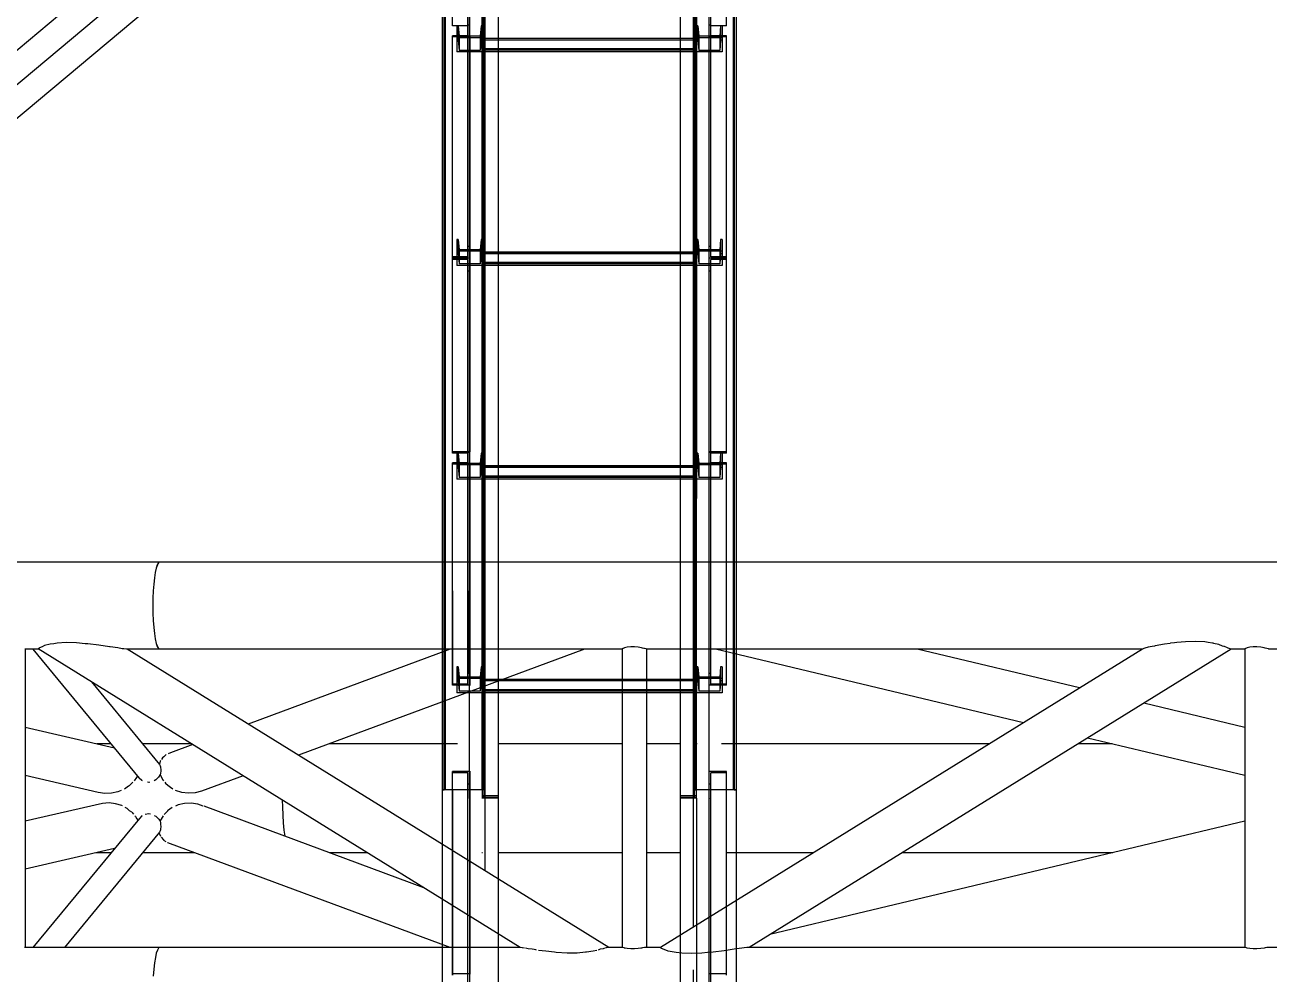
# Model space of a CAD drawing. Header units: millimetres. Extents: x 150209.93 to 150215.05, y 136675.65 to 136679.93.
# Drawn here: x 150211.0065 to 150211.1228, y 136678.1064 to 136678.1951 of the extents above; entities that cross this region are included whole.
import ezdxf

# ---------------------------------------------------------------- set-up
doc = ezdxf.new("R2010")
doc.units = ezdxf.units.MM
doc.header["$LTSCALE"] = 0.25
for name, pattern in [('CENTER', [50.8, 31.75, -6.35, 6.35, -6.35]), ('XKITLINE00', [0]), ('XKITLINE02', [4, 2, -2]), ('XKITLINE03', [6, 3, -1, 1, -1])]:
    doc.linetypes.add(name, pattern=pattern)

# ---------------------------------------------------------------- blocks, each defined once
blk = doc.blocks.new('çatıı')
at = {"color": 1, "linetype": 'XKITLINE03'}
for p, q in [((10599, 12460.22), (10599, 14136.58)), ((10711, 12460.22), (10710.99, 14136.58)), ((10605, 12460.27), (10605, 14100.27)), ((10705, 14100.27), (10705, 12460.27)), ((10599.01, 12816.07), (10599.01, 12712.73)), ((10605.02, 12815.71), (10605.02, 12809.1)), ((10705, 12809.1), (10705, 12815.71)), ((10710.99, 12712.73), (10710.99, 12816.07)), ((10705, 12809.81), (10605.02, 12809.81)), ((10605.02, 12715.89), (10605.02, 12709.28)), ((10705, 12709.28), (10705, 12715.89)), ((10599.01, 12712.73), (10599.01, 12622.23)), ((10705, 12709.98), (10605.02, 12709.98)), ((10710.99, 12622.23), (10710.99, 12712.73)), ((10599.01, 12616.42), (10599.01, 12513.08)), ((10605.02, 12616.06), (10605.02, 12609.45)), ((10705, 12609.45), (10705, 12616.06)), ((10710.99, 12513.08), (10710.99, 12616.42)), ((10705, 12610.16), (10605.02, 12610.16)), ((10605.02, 12516.23), (10605.02, 12509.62)), ((10705, 12509.62), (10705, 12516.23)), ((10705, 12510.33), (10605.02, 12510.33)), ((10599.01, 12472.83), (10599.01, 12378.2)), ((10710.99, 12378.2), (10710.99, 12472.83)), ((10599, 10814.34), (10599, 12467.81)), ((10711, 10814.34), (10710.99, 12467.81)), ((10605, 10820.27), (10605, 12460.27)), ((10705, 12460.27), (10705, 10820.27))]:
    blk.add_line(p, q, dxfattribs=at)
at = {"color": 116, "linetype": 'XKITLINE02', "true_color": 0x136734}
for p, q in [((10587.15, 12464.01), (10587.15, 14108.01)), ((10587.68, 12464.27), (10587.68, 14108.55)), ((10604.92, 12464.27), (10604.92, 14108.55)), ((10605.45, 12464.01), (10605.45, 14108.01)), ((10704.55, 12464.01), (10704.54, 14108.01)), ((10705.08, 12464.27), (10705.07, 14108.55)), ((10722.31, 12464.27), (10722.31, 14108.55)), ((10722.85, 12464.01), (10722.84, 14108.01)), ((10605, 12460.27), (10605, 14101.46)), ((10605.85, 12460.36), (10605.85, 14101.37)), ((10612.5, 12461.41), (10612.5, 14101.41)), ((10704.15, 12460.36), (10704.15, 14101.37)), ((10705, 12460.27), (10705, 14101.46)), ((10606.3, 12512.75), (10606.3, 14066.32)), ((10723.69, 12527.64), (10723.69, 14052.58)), ((10697.5, 12461.41), (10697.5, 14036.38)), ((10591.01, 12821.26), (10591.01, 12912.38)), ((10598.21, 12815.74), (10598.21, 12911.77)), ((10599.01, 12815.74), (10599.01, 12912.38)), ((10710.99, 12815.74), (10710.99, 12912.38)), ((10711.79, 12815.74), (10711.79, 12911.77)), ((10718.99, 12821.26), (10718.99, 12912.38)), ((10598.21, 12821.26), (10591.01, 12821.26)), ((10593.7, 12821.2), (10593.02, 12821.2)), ((10593.02, 12821.2), (10593.02, 12815.71)), ((10593.02, 12821.2), (10593.02, 12814.59)), ((10593.7, 12821.2), (10594.08, 12816.41)), ((10593.7, 12821.2), (10593.7, 12814.59)), ((10599.01, 12821.54), (10598.21, 12821.54)), ((10598.21, 12713.28), (10598.21, 12821.54)), ((10599.01, 12712.73), (10599.01, 12821.54)), ((10604.34, 12821.2), (10603.95, 12816.41)), ((10605.02, 12821.2), (10604.34, 12821.2)), ((10604.34, 12821.2), (10604.34, 12814.59)), ((10605.02, 12821.2), (10605.02, 12815.71)), ((10605.02, 12821.2), (10605.02, 12814.59)), ((10705, 12821.2), (10705, 12814.59)), ((10705, 12821.2), (10705, 12815.71)), ((10705.68, 12821.2), (10705, 12821.2)), ((10705.68, 12821.2), (10705.68, 12814.59)), ((10705.68, 12821.2), (10706.06, 12816.41)), ((10710.99, 12712.73), (10710.99, 12821.54)), ((10711.79, 12821.54), (10710.99, 12821.54)), ((10711.79, 12713.28), (10711.79, 12821.54)), ((10718.99, 12821.26), (10711.79, 12821.26)), ((10716.32, 12821.2), (10715.93, 12816.41)), ((10716.32, 12821.2), (10716.32, 12814.59)), ((10717, 12821.2), (10716.32, 12821.2)), ((10717, 12821.2), (10717, 12814.59)), ((10717, 12821.2), (10717, 12815.71)), ((10598.21, 12816.62), (10591.01, 12816.62)), ((10591.01, 12712.73), (10591.01, 12816.62)), ((10599.01, 12816.07), (10591.01, 12816.07)), ((10605.02, 12815.71), (10593.02, 12815.71)), ((10593.02, 12815.71), (10593.02, 12809.1)), ((10593.7, 12814.59), (10593.02, 12814.59)), ((10593.02, 12814.59), (10593.02, 12809.1)), ((10593.7, 12814.59), (10594.08, 12809.8)), ((10603.95, 12816.41), (10594.08, 12816.41)), ((10594.08, 12816.41), (10594.08, 12809.8)), ((10599.01, 12815.74), (10598.21, 12815.74)), ((10603.95, 12816.41), (10603.95, 12809.8)), ((10604.34, 12814.59), (10603.95, 12809.8)), ((10605.02, 12814.59), (10604.34, 12814.59)), ((10605.02, 12815.71), (10605.02, 12809.1)), ((10605.02, 12809.1), (10605.02, 12815.3)), ((10612.5, 12815.3), (10605.02, 12815.3)), ((10705, 12815.26), (10605.02, 12815.26)), ((10705, 12814.63), (10605.02, 12814.63)), ((10705, 12814.59), (10605.02, 12814.59)), ((10605.02, 12814.59), (10605.02, 12809.1)), ((10705, 12815.3), (10697.5, 12815.3)), ((10705, 12815.71), (10705, 12809.1)), ((10717, 12815.71), (10705, 12815.71)), ((10705, 12809.1), (10705, 12815.3)), ((10705, 12814.59), (10705, 12809.1)), ((10705.68, 12814.59), (10705, 12814.59)), ((10705.68, 12814.59), (10706.06, 12809.8)), ((10706.06, 12816.41), (10706.06, 12809.8)), ((10715.93, 12816.41), (10706.06, 12816.41)), ((10718.99, 12816.07), (10710.99, 12816.07)), ((10711.79, 12815.74), (10710.99, 12815.74)), ((10718.99, 12816.62), (10711.79, 12816.62)), ((10715.93, 12816.41), (10715.93, 12809.8)), ((10716.32, 12814.59), (10715.93, 12809.8)), ((10717, 12814.59), (10716.32, 12814.59)), ((10717, 12815.71), (10717, 12809.1)), ((10717, 12814.59), (10717, 12809.1)), ((10718.99, 12712.73), (10718.99, 12816.62)), ((10605.02, 12809.1), (10593.02, 12809.1)), ((10603.95, 12809.8), (10594.08, 12809.8)), ((10705, 12810.45), (10605.02, 12810.45)), ((10705, 12809.86), (10605.02, 12809.86)), ((10612.5, 12809.81), (10605.02, 12809.81)), ((10612.5, 12809.1), (10605.02, 12809.1)), ((10705, 12809.81), (10697.5, 12809.81)), ((10705, 12809.1), (10697.5, 12809.1)), ((10717, 12809.1), (10705, 12809.1)), ((10715.93, 12809.8), (10706.06, 12809.8)), ((10593.7, 12721.38), (10593.02, 12721.38)), ((10593.02, 12721.38), (10593.02, 12715.89)), ((10593.02, 12721.38), (10593.02, 12714.77)), ((10593.7, 12721.38), (10594.08, 12716.58)), ((10593.7, 12721.38), (10593.7, 12714.77)), ((10604.34, 12721.38), (10603.95, 12716.58)), ((10605.02, 12721.38), (10604.34, 12721.38)), ((10604.34, 12721.38), (10604.34, 12714.77)), ((10605.02, 12721.38), (10605.02, 12715.89)), ((10605.02, 12721.38), (10605.02, 12714.77)), ((10705, 12721.38), (10705, 12714.77)), ((10705, 12721.38), (10705, 12715.89)), ((10705.68, 12721.38), (10705, 12721.38)), ((10705.68, 12721.38), (10705.68, 12714.77)), ((10705.68, 12721.38), (10706.06, 12716.58)), ((10716.32, 12721.38), (10715.93, 12716.58)), ((10716.32, 12721.38), (10716.32, 12714.77)), ((10717, 12721.38), (10716.32, 12721.38)), ((10717, 12721.38), (10717, 12714.77)), ((10717, 12721.38), (10717, 12715.89)), ((10605.02, 12715.89), (10593.02, 12715.89)), ((10593.02, 12715.89), (10593.02, 12709.28)), ((10593.7, 12714.77), (10593.02, 12714.77)), ((10593.02, 12714.77), (10593.02, 12709.28)), ((10593.7, 12714.77), (10594.08, 12709.97)), ((10603.95, 12716.58), (10594.08, 12716.58)), ((10594.08, 12716.58), (10594.08, 12709.97)), ((10599.01, 12718.2), (10598.21, 12718.2)), ((10603.95, 12716.58), (10603.95, 12709.97)), ((10604.34, 12714.77), (10603.95, 12709.97)), ((10605.02, 12714.77), (10604.34, 12714.77)), ((10605.02, 12715.89), (10605.02, 12709.28)), ((10605.02, 12709.28), (10605.02, 12715.47)), ((10612.5, 12715.47), (10605.02, 12715.47)), ((10705, 12715.43), (10605.02, 12715.43)), ((10705, 12714.81), (10605.02, 12714.81)), ((10705, 12714.77), (10605.02, 12714.77)), ((10605.02, 12714.77), (10605.02, 12709.28)), ((10705, 12715.47), (10697.5, 12715.47)), ((10705, 12715.89), (10705, 12709.28)), ((10717, 12715.89), (10705, 12715.89)), ((10705, 12709.28), (10705, 12715.47)), ((10705, 12714.77), (10705, 12709.28)), ((10705.68, 12714.77), (10705, 12714.77)), ((10705.68, 12714.77), (10706.06, 12709.97)), ((10706.06, 12716.58), (10706.06, 12709.97)), ((10715.93, 12716.58), (10706.06, 12716.58)), ((10711.79, 12718.2), (10710.99, 12718.2)), ((10715.93, 12716.58), (10715.93, 12709.97)), ((10716.32, 12714.77), (10715.93, 12709.97)), ((10717, 12714.77), (10716.32, 12714.77)), ((10717, 12715.89), (10717, 12709.28)), ((10717, 12714.77), (10717, 12709.28)), ((10598.21, 12713.28), (10591.01, 12713.28)), ((10591.01, 12621.61), (10591.01, 12712.73)), ((10599.01, 12712.73), (10591.01, 12712.73)), ((10599.01, 12712.73), (10591.01, 12712.73)), ((10598.21, 12712.11), (10591.01, 12712.11)), ((10605.02, 12709.28), (10593.02, 12709.28)), ((10603.95, 12709.97), (10594.08, 12709.97)), ((10598.21, 12616.09), (10598.21, 12712.11)), ((10599.01, 12616.09), (10599.01, 12712.73)), ((10705, 12710.62), (10605.02, 12710.62)), ((10705, 12710.04), (10605.02, 12710.04)), ((10612.5, 12709.98), (10605.02, 12709.98)), ((10612.5, 12709.28), (10605.02, 12709.28)), ((10705, 12709.98), (10697.5, 12709.98)), ((10705, 12709.28), (10697.5, 12709.28)), ((10717, 12709.28), (10705, 12709.28)), ((10715.93, 12709.97), (10706.06, 12709.97)), ((10718.99, 12712.73), (10710.99, 12712.73)), ((10710.99, 12616.09), (10710.99, 12712.73)), ((10718.99, 12712.73), (10710.99, 12712.73)), ((10718.99, 12713.28), (10711.79, 12713.28)), ((10711.79, 12616.09), (10711.79, 12712.11)), ((10718.99, 12712.11), (10711.79, 12712.11)), ((10718.99, 12621.61), (10718.99, 12712.73)), ((10599.01, 12706.59), (10598.21, 12706.59)), ((10711.79, 12706.59), (10710.99, 12706.59)), ((10599.01, 12622.23), (10591.01, 12622.23)), ((10598.21, 12621.61), (10591.01, 12621.61)), ((10593.7, 12621.55), (10593.02, 12621.55)), ((10593.02, 12621.55), (10593.02, 12616.06)), ((10593.02, 12621.55), (10593.02, 12614.94)), ((10593.7, 12621.55), (10594.08, 12616.76)), ((10593.7, 12621.55), (10593.7, 12614.94)), ((10599.01, 12621.89), (10598.21, 12621.89)), ((10598.21, 12513.62), (10598.21, 12621.89)), ((10599.01, 12557.22), (10599.01, 12621.89)), ((10604.34, 12621.55), (10603.95, 12616.76)), ((10605.02, 12621.55), (10604.34, 12621.55)), ((10604.34, 12621.55), (10604.34, 12614.94)), ((10605.02, 12621.55), (10605.02, 12616.06)), ((10605.02, 12621.55), (10605.02, 12614.94)), ((10705, 12621.55), (10705, 12614.94)), ((10705, 12621.55), (10705, 12616.06)), ((10705.68, 12621.55), (10705, 12621.55)), ((10705.68, 12621.55), (10705.68, 12614.94)), ((10705.68, 12621.55), (10706.06, 12616.76)), ((10718.99, 12622.23), (10710.99, 12622.23)), ((10710.99, 12513.08), (10710.99, 12621.89)), ((10711.79, 12621.89), (10710.99, 12621.89)), ((10711.79, 12513.62), (10711.79, 12621.89)), ((10718.99, 12621.61), (10711.79, 12621.61)), ((10716.32, 12621.55), (10715.93, 12616.76)), ((10716.32, 12621.55), (10716.32, 12614.94)), ((10717, 12621.55), (10716.32, 12621.55)), ((10717, 12621.55), (10717, 12614.94)), ((10717, 12621.55), (10717, 12616.06)), ((10598.21, 12616.97), (10591.01, 12616.97)), ((10591.01, 12513.08), (10591.01, 12616.97)), ((10599.01, 12616.42), (10591.01, 12616.42)), ((10605.02, 12616.06), (10593.02, 12616.06)), ((10593.02, 12616.06), (10593.02, 12609.45)), ((10593.7, 12614.94), (10593.02, 12614.94)), ((10593.02, 12614.94), (10593.02, 12609.45)), ((10593.7, 12614.94), (10594.08, 12610.15)), ((10603.95, 12616.76), (10594.08, 12616.76)), ((10594.08, 12616.76), (10594.08, 12610.15)), ((10599.01, 12616.09), (10598.21, 12616.09)), ((10603.95, 12616.76), (10603.95, 12610.15)), ((10604.34, 12614.94), (10603.95, 12610.15)), ((10605.02, 12614.94), (10604.34, 12614.94)), ((10605.02, 12616.06), (10605.02, 12609.45)), ((10605.02, 12609.45), (10605.02, 12615.65)), ((10612.5, 12615.65), (10605.02, 12615.65)), ((10705, 12615.61), (10605.02, 12615.61)), ((10705, 12614.98), (10605.02, 12614.98)), ((10705, 12614.94), (10605.02, 12614.94)), ((10605.02, 12614.94), (10605.02, 12609.45)), ((10705, 12615.65), (10697.5, 12615.65)), ((10705, 12616.06), (10705, 12609.45)), ((10717, 12616.06), (10705, 12616.06)), ((10705, 12609.45), (10705, 12615.65)), ((10705, 12614.94), (10705, 12609.45)), ((10705.68, 12614.94), (10705, 12614.94)), ((10705.68, 12614.94), (10706.06, 12610.15)), ((10706.06, 12616.76), (10706.06, 12610.15)), ((10715.93, 12616.76), (10706.06, 12616.76)), ((10718.99, 12616.42), (10710.99, 12616.42)), ((10711.79, 12616.09), (10710.99, 12616.09)), ((10718.99, 12616.97), (10711.79, 12616.97)), ((10715.93, 12616.76), (10715.93, 12610.15)), ((10716.32, 12614.94), (10715.93, 12610.15)), ((10717, 12614.94), (10716.32, 12614.94)), ((10717, 12616.06), (10717, 12609.45)), ((10717, 12614.94), (10717, 12609.45)), ((10718.99, 12513.08), (10718.99, 12616.97)), ((10605.02, 12609.45), (10593.02, 12609.45)), ((10603.95, 12610.15), (10594.08, 12610.15)), ((10705, 12610.79), (10605.02, 12610.79)), ((10705, 12610.21), (10605.02, 12610.21)), ((10612.5, 12610.16), (10605.02, 12610.16)), ((10612.5, 12609.45), (10605.02, 12609.45)), ((10705, 12610.16), (10697.5, 12610.16)), ((10705, 12609.45), (10697.5, 12609.45)), ((10717, 12609.45), (10705, 12609.45)), ((10715.93, 12610.15), (10706.06, 12610.15)), ((10586.3, 12529.97), (10586.3, 12570.57)), ((10606.3, 12512.75), (10606.3, 12570.57)), ((10612.5, 12515.05), (10612.5, 12570.57)), ((10697.5, 12529.97), (10697.5, 12570.57)), ((10703.69, 12529.97), (10703.69, 12570.57)), ((10723.69, 12527.64), (10723.69, 12570.57)), ((10591.01, 12557.22), (10591.01, 12513.62)), ((10598.21, 12557.22), (10598.21, 12518.55)), ((10599.01, 12513.08), (10599.01, 12557.22)), ((10586.3, 12505.34), (10586.3, 12528.66)), ((10593.7, 12521.73), (10593.02, 12521.73)), ((10593.02, 12521.73), (10593.02, 12516.23)), ((10593.02, 12521.73), (10593.02, 12515.11)), ((10605.02, 12516.23), (10593.02, 12516.23)), ((10593.02, 12516.23), (10593.02, 12509.62)), ((10593.7, 12521.73), (10594.08, 12516.93)), ((10593.7, 12521.73), (10593.7, 12515.11)), ((10603.95, 12516.93), (10594.08, 12516.93)), ((10594.08, 12516.93), (10594.08, 12510.32)), ((10599.01, 12518.55), (10598.21, 12518.55)), ((10604.34, 12521.73), (10603.95, 12516.93)), ((10603.95, 12516.93), (10603.95, 12510.32)), ((10605.02, 12521.73), (10604.34, 12521.73)), ((10604.34, 12521.73), (10604.34, 12515.11)), ((10605.02, 12521.73), (10605.02, 12516.23)), ((10605.02, 12521.73), (10605.02, 12515.11)), ((10605.02, 12509.62), (10605.02, 12516.23)), ((10705, 12521.73), (10705, 12515.11)), ((10705, 12521.73), (10705, 12516.23)), ((10705.68, 12521.73), (10705, 12521.73)), ((10705, 12516.23), (10705, 12509.62)), ((10717, 12516.23), (10705, 12516.23)), ((10705.68, 12521.73), (10705.68, 12515.11)), ((10705.68, 12521.73), (10706.06, 12516.93)), ((10706.06, 12516.93), (10706.06, 12510.32)), ((10715.93, 12516.93), (10706.06, 12516.93)), ((10711.79, 12518.55), (10710.99, 12518.55)), ((10716.32, 12521.73), (10715.93, 12516.93)), ((10715.93, 12516.93), (10715.93, 12510.32)), ((10716.32, 12521.73), (10716.32, 12515.11)), ((10717, 12521.73), (10716.32, 12521.73)), ((10717, 12521.73), (10717, 12515.11)), ((10717, 12521.73), (10717, 12516.23)), ((10717, 12516.23), (10717, 12509.62)), ((10598.21, 12513.62), (10591.01, 12513.62)), ((10599.01, 12513.08), (10591.01, 12513.08)), ((10593.7, 12515.11), (10593.02, 12515.11)), ((10593.02, 12515.11), (10593.02, 12509.62)), ((10593.7, 12515.11), (10594.08, 12510.32)), ((10603.95, 12510.32), (10594.08, 12510.32)), ((10604.34, 12515.11), (10603.95, 12510.32)), ((10605.02, 12515.11), (10604.34, 12515.11)), ((10605.02, 12509.62), (10605.02, 12515.82)), ((10614.58, 12515.82), (10605.02, 12515.82)), ((10705, 12515.78), (10605.02, 12515.78)), ((10705, 12515.15), (10605.02, 12515.15)), ((10605.02, 12515.11), (10605.02, 12509.62)), ((10705, 12515.11), (10605.02, 12515.11)), ((10705, 12510.97), (10605.02, 12510.97)), ((10705, 12510.39), (10605.02, 12510.39)), ((10612.5, 12510.33), (10605.02, 12510.33)), ((10681.74, 12515.82), (10670.34, 12515.82)), ((10681.74, 12510.33), (10670.34, 12510.33)), ((10705, 12515.82), (10697.5, 12515.82)), ((10705, 12510.33), (10697.5, 12510.33)), ((10705, 12509.62), (10705, 12515.82)), ((10705, 12515.11), (10705, 12509.62)), ((10705.68, 12515.11), (10705, 12515.11)), ((10705.68, 12515.11), (10706.06, 12510.32)), ((10715.93, 12510.32), (10706.06, 12510.32)), ((10718.99, 12513.08), (10710.99, 12513.08)), ((10718.99, 12513.62), (10711.79, 12513.62)), ((10716.32, 12515.11), (10715.93, 12510.32)), ((10717, 12515.11), (10716.32, 12515.11)), ((10717, 12515.11), (10717, 12509.62)), ((10605.02, 12509.62), (10593.02, 12509.62)), ((10612.5, 12509.62), (10605.02, 12509.62)), ((10681.74, 12509.62), (10670.34, 12509.62)), ((10705, 12509.62), (10697.5, 12509.62)), ((10717, 12509.62), (10705, 12509.62)), ((10591.01, 12377.6), (10591.01, 12472.83)), ((10599.01, 12472.83), (10591.01, 12472.83)), ((10598.21, 12472.24), (10591.01, 12472.24)), ((10598.21, 12377.22), (10598.21, 12472.24)), ((10599.01, 12464.3), (10599.01, 12472.83)), ((10710.99, 12372.26), (10710.99, 12472.83)), ((10718.99, 12472.83), (10710.99, 12472.83)), ((10711.79, 12372.26), (10711.79, 12472.24)), ((10718.99, 12472.24), (10711.79, 12472.24)), ((10718.99, 12377.6), (10718.99, 12472.83)), ((10586.3, 12464.01), (10586.3, 12464.3)), ((10587.15, 12464.01), (10586.3, 12464.01)), ((10587.15, 12464.01), (10586.3, 12464.01)), ((10587.68, 12464.27), (10587.15, 12464.01)), ((10587.68, 12464.27), (10587.15, 12464.01)), ((10587.15, 10820.27), (10587.15, 12464.01)), ((10587.68, 10820.27), (10587.68, 12464.27)), ((10604.92, 12464.27), (10587.68, 12464.27)), ((10604.92, 12464.27), (10587.68, 12464.27)), ((10591.01, 12464.3), (10591.01, 12377.6)), ((10599.01, 12466.9), (10598.21, 12466.9)), ((10598.21, 12372.26), (10598.21, 12464.3)), ((10599.01, 12372.26), (10599.01, 12464.3)), ((10604.92, 10820.27), (10604.92, 12464.27)), ((10605.45, 12464.01), (10604.92, 12464.27)), ((10605.45, 12464.01), (10604.92, 12464.27)), ((10605.45, 10820.27), (10605.45, 12464.01)), ((10606.3, 12464.01), (10605.45, 12464.01)), ((10606.3, 12464.01), (10605.45, 12464.01)), ((10606.3, 12464.01), (10606.3, 12464.3)), ((10704.54, 12464.01), (10703.69, 12464.01)), ((10703.7, 12464.01), (10703.7, 12464.3)), ((10704.55, 12464.01), (10703.7, 12464.01)), ((10705.07, 12464.27), (10704.54, 12464.01)), ((10704.55, 10820.27), (10704.54, 12464.01)), ((10705.08, 12464.27), (10704.55, 12464.01)), ((10705.08, 10820.27), (10705.07, 12464.27)), ((10722.31, 12464.27), (10705.07, 12464.27)), ((10722.31, 12464.27), (10705.08, 12464.27)), ((10711.79, 12466.9), (10710.99, 12466.9)), ((10722.31, 10820.27), (10722.31, 12464.27)), ((10722.84, 12464.01), (10722.31, 12464.27)), ((10722.85, 12464.01), (10722.31, 12464.27)), ((10722.85, 10820.27), (10722.84, 12464.01)), ((10723.69, 12464.01), (10722.84, 12464.01)), ((10723.7, 12464.01), (10722.85, 12464.01)), ((10723.69, 10867.93), (10723.69, 12464.01)), ((10723.7, 12464.01), (10723.7, 12464.3)), ((10606.3, 12461.46), (10605, 12461.46)), ((10605, 12461.46), (10605, 12460.27)), ((10605, 10820.27), (10605, 12460.68)), ((10606.3, 12460.68), (10605, 12460.68)), ((10612.5, 12460.27), (10605, 12460.27)), ((10612.5, 12460.27), (10605, 12460.27)), ((10606.3, 12461.38), (10605.85, 12461.37)), ((10605.85, 12461.37), (10605.85, 12460.36)), ((10612.5, 12460.66), (10605.85, 12460.65)), ((10605.85, 10820.3), (10605.85, 12460.65)), ((10612.5, 12460.32), (10605.85, 12460.36)), ((10612.5, 12460.29), (10605.85, 12460.3)), ((10612.5, 12461.41), (10612.5, 12461.46)), ((10612.5, 12460.27), (10612.5, 12460.68)), ((10612.5, 10820.66), (10612.5, 12460.66)), ((10612.5, 12460.32), (10612.5, 12460.27)), ((10697.5, 12461.41), (10697.5, 12461.46)), ((10697.5, 12460.68), (10697.5, 12460.66)), ((10697.5, 12460.27), (10697.5, 12460.68)), ((10704.15, 12460.65), (10697.5, 12460.66)), ((10697.5, 10884.14), (10697.5, 12460.66)), ((10704.15, 12460.36), (10697.5, 12460.32)), ((10704.15, 12460.3), (10697.5, 12460.29)), ((10697.5, 12460.29), (10697.5, 12460.27)), ((10705, 12460.27), (10697.5, 12460.27)), ((10705, 12460.27), (10697.5, 12460.27)), ((10705, 12461.46), (10703.69, 12461.46)), ((10704.15, 12461.37), (10703.69, 12461.38)), ((10705, 12460.68), (10703.69, 12460.68)), ((10704.15, 10820.3), (10704.15, 12460.65)), ((10705, 10820.27), (10705, 12460.68)), ((10586.3, 12391.89), (10586.3, 12438.7)), ((10606.3, 10854.23), (10606.3, 12426.32)), ((10612.5, 12349.97), (10612.5, 12422.48)), ((10723.69, 12349.97), (10723.69, 12412.58)), ((10703.69, 10880.3), (10703.69, 12400.21)), ((10697.5, 12349.97), (10697.5, 12396.38)), ((10586.3, 12349.97), (10586.3, 12390.57)), ((10599.01, 12378.2), (10591.01, 12378.2)), ((10718.99, 12378.2), (10710.99, 12378.2))]:
    blk.add_line(p, q, dxfattribs=at)
at = {"color": 8, "linetype": 'CENTER'}
blk.add_line((10096.38, 12550.27), (11840, 14010.27), dxfattribs=at)
at = {"color": 8, "linetype": 'XKITLINE00'}
for p, q in [((10949.21, 13280.27), (10107.83, 12575.75)), ((10968.19, 13264.39), (10139.6, 12570.57)), ((10454.1, 12570.57), (10138.19, 12570.57)), ((10453.01, 12569.35), (10452.51, 12567.85)), ((10453.02, 12569.35), (10452.52, 12567.85)), ((10453.55, 12570.27), (10453.01, 12569.35)), ((10453.55, 12570.27), (10453.02, 12569.35)), ((10454.1, 12570.57), (10453.55, 12570.27)), ((10454.1, 12570.57), (10453.55, 12570.27)), ((11688.48, 12570.57), (10454.1, 12570.57)), ((10451.67, 12563.32), (10451.35, 12560.42)), ((10452.06, 12565.83), (10451.67, 12563.32)), ((10452.51, 12567.85), (10452.06, 12565.83)), ((10451.12, 12557.22), (10450.98, 12553.8)), ((10451.35, 12560.42), (10451.12, 12557.22)), ((10450.98, 12553.8), (10450.93, 12550.27)), ((10450.93, 12550.27), (10450.98, 12546.75)), ((10450.98, 12546.75), (10451.12, 12543.33)), ((10451.12, 12543.33), (10451.35, 12540.12)), ((10451.35, 12540.12), (10451.67, 12537.23)), ((10451.67, 12537.23), (10452.06, 12534.72)), ((10452.06, 12534.72), (10452.51, 12532.69)), ((10938.36, 12533.6), (10933.55, 12533.45)), ((10942.61, 12533.34), (10938.36, 12533.6)), ((10397.52, 12529.97), (10391.12, 12529.97)), ((10391.17, 12529.97), (10391.17, 12390.57)), ((10394.84, 12529.97), (10444.52, 12469.76)), ((10397.71, 12530.19), (10397.34, 12530.09)), ((10622.59, 12390.55), (10397.34, 12530.09)), ((10398.71, 12530.97), (10397.69, 12530.43)), ((10397.69, 12530.43), (10397.71, 12530.19)), ((10399.15, 12531.07), (10398.71, 12530.97)), ((10400.32, 12531.7), (10399.15, 12531.07)), ((10402.87, 12532.32), (10400.32, 12531.7)), ((10404.67, 12532.53), (10402.87, 12532.32)), ((10406.19, 12532.82), (10404.67, 12532.53)), ((10410.32, 12533.06), (10406.19, 12532.82)), ((10415.19, 12532.92), (10410.32, 12533.06)), ((10419.33, 12532.53), (10415.19, 12532.92)), ((10420.52, 12532.45), (10419.33, 12532.53)), ((10425.69, 12531.89), (10420.52, 12532.45)), ((10430.64, 12531.12), (10425.69, 12531.89)), ((10430.9, 12531.07), (10430.64, 12531.12)), ((10434.53, 12530.58), (10430.9, 12531.07)), ((10436.57, 12530.19), (10434.53, 12530.58)), ((10437.4, 12530.13), (10436.57, 12530.19)), ((10438.87, 12529.95), (10437.4, 12530.13)), ((10454.1, 12529.97), (10438.67, 12529.97)), ((10438.92, 12529.93), (10438.87, 12529.97)), ((10664, 12390.57), (10438.97, 12529.97)), ((10452.51, 12532.69), (10453.01, 12531.2)), ((10452.52, 12532.69), (10453.02, 12531.2)), ((10453.01, 12531.2), (10453.55, 12530.28)), ((10453.02, 12531.2), (10453.55, 12530.28)), ((10454.1, 12529.97), (10453.55, 12530.28)), ((10454.1, 12529.97), (10453.55, 12530.28)), ((10670.34, 12529.97), (10454.1, 12529.97)), ((10589.84, 12529.97), (10495.46, 12494.98)), ((10652.75, 12529.97), (10519.01, 12480.39)), ((10670.62, 12530.26), (10670.34, 12530.05)), ((10670.34, 12530.05), (10670.34, 12390.57)), ((10670.73, 12530.28), (10670.62, 12530.26)), ((10671.15, 12530.37), (10670.75, 12530.28)), ((10671.43, 12530.52), (10671.15, 12530.37)), ((10672.69, 12530.84), (10671.43, 12530.52)), ((10674.28, 12531.01), (10672.69, 12530.84)), ((10676.04, 12531.01), (10674.28, 12531.01)), ((10677.81, 12530.84), (10676.04, 12531.01)), ((10679.39, 12530.53), (10677.81, 12530.84)), ((10679.83, 12530.37), (10679.39, 12530.53)), ((10680.47, 12530.28), (10679.83, 12530.37)), ((10680.66, 12530.26), (10680.49, 12530.28)), ((10681.47, 12530.05), (10680.66, 12530.26)), ((10681.6, 12529.94), (10681.47, 12530.05)), ((10913.47, 12529.97), (10681.56, 12529.97)), ((10681.72, 12529.98), (10681.6, 12529.94)), ((10681.74, 12529.96), (10681.74, 12390.57)), ((10913.48, 12529.98), (10688.15, 12390.6)), ((10857.88, 12495.59), (10713.91, 12529.97)), ((10954.93, 12529.96), (10729.61, 12390.57)), ((10884.14, 12511.83), (10808.18, 12529.97)), ((10914.1, 12530.28), (10913.48, 12529.98)), ((10914.65, 12530.37), (10914.13, 12530.28)), ((10916.18, 12530.84), (10914.65, 12530.37)), ((10917.99, 12531.19), (10916.18, 12530.84)), ((10919.13, 12531.42), (10918.04, 12531.2)), ((10919.37, 12531.48), (10919.13, 12531.42)), ((10923.74, 12532.32), (10919.37, 12531.48)), ((10926.49, 12532.68), (10923.74, 12532.32)), ((10928.48, 12532.95), (10926.59, 12532.7)), ((10929.58, 12533.03), (10928.48, 12532.95)), ((10933.55, 12533.45), (10929.58, 12533.03)), ((10944.26, 12533.03), (10942.61, 12533.34)), ((10946.24, 12532.8), (10944.26, 12533.03)), ((10946.69, 12532.7), (10946.24, 12532.8)), ((10949.27, 12532.11), (10946.75, 12532.68)), ((10950.9, 12531.42), (10949.27, 12532.11)), ((10951.5, 12531.29), (10950.9, 12531.42)), ((10951.75, 12531.2), (10951.5, 12531.29)), ((10953.26, 12530.65), (10951.78, 12531.19)), ((10953.55, 12530.37), (10953.26, 12530.65)), ((10953.99, 12530.28), (10953.55, 12530.37)), ((10954.42, 12530.2), (10954.01, 12530.28)), ((10954.78, 12529.94), (10954.42, 12530.2)), ((10961.33, 12529.97), (10954.73, 12529.97)), ((10954.93, 12529.96), (10954.78, 12529.94)), ((10954.94, 12529.98), (10954.93, 12529.96)), ((10961.61, 12530.25), (10961.33, 12530.05)), ((10961.33, 12530.05), (10961.33, 12390.57)), ((10962.14, 12530.37), (10961.61, 12530.25)), ((10962.42, 12530.52), (10962.14, 12530.37)), ((10963.68, 12530.83), (10962.42, 12530.52)), ((10965.27, 12531), (10963.68, 12530.83)), ((10967.03, 12531), (10965.27, 12531)), ((10968.79, 12530.84), (10967.03, 12531)), ((10970.38, 12530.52), (10968.79, 12530.84)), ((10970.82, 12530.37), (10970.38, 12530.52)), ((10971.64, 12530.25), (10970.82, 12530.37)), ((10972.45, 12530.05), (10971.64, 12530.25)), ((10972.59, 12529.94), (10972.45, 12530.05)), ((10979.1, 12529.97), (10972.54, 12529.97)), ((10972.7, 12529.97), (10972.59, 12529.94)), ((10422.24, 12514.66), (10454.02, 12476.15)), ((10961.33, 12493.4), (10914.08, 12504.68)), ((10432.97, 12483.76), (10391.17, 12493.42)), ((10961.33, 12470.88), (10887.82, 12488.44)), ((10431.39, 12485.67), (10424.7, 12485.67)), ((10469.03, 12485.67), (10446.16, 12485.67)), ((10459.13, 12481.51), (10458.04, 12481.02)), ((10469.53, 12485.37), (10459.13, 12481.51)), ((10593.3, 12485.67), (10533.28, 12485.67)), ((10605, 12485.67), (10604.73, 12485.67)), ((10670.34, 12485.67), (10612.5, 12485.67)), ((10697.5, 12485.67), (10681.74, 12485.67)), ((10705.28, 12485.67), (10705, 12485.67)), ((10841.85, 12485.67), (10716.71, 12485.67)), ((10899.4, 12485.67), (10883.34, 12485.67)), ((10454.25, 12476.88), (10454.02, 12476.16)), ((10454.02, 12476.15), (10454.31, 12475.42)), ((10454.39, 12477.58), (10454.25, 12476.88)), ((10454.31, 12475.42), (10454.48, 12475.02)), ((10454.64, 12477.97), (10454.39, 12477.58)), ((10455.46, 12479.25), (10454.96, 12478.48)), ((10456.01, 12479.69), (10455.46, 12479.25)), ((10457.01, 12480.56), (10456.01, 12479.69)), ((10457.09, 12480.6), (10457.01, 12480.56)), ((10425.34, 12463.05), (10391.17, 12470.94)), ((10443.24, 12469.97), (10442.14, 12468.45)), ((10443.7, 12470.75), (10443.24, 12469.97)), ((10445.74, 12468.61), (10444.52, 12469.76)), ((10453.44, 12469.97), (10452.32, 12468.86)), ((10453.59, 12470.11), (10453.44, 12469.97)), ((10454.34, 12471.38), (10453.59, 12470.11)), ((10454.43, 12471.64), (10454.34, 12471.38)), ((10454.35, 12471.4), (10454.38, 12471.26)), ((10454.38, 12471.26), (10455.02, 12470.11)), ((10454.58, 12473.3), (10454.43, 12471.64)), ((10454.48, 12475.02), (10454.61, 12473.48)), ((10454.61, 12473.48), (10454.58, 12473.3)), ((10455.02, 12470.11), (10455.45, 12469.08)), ((10493.09, 12470.77), (10473.71, 12463.59)), ((10436.05, 12463.88), (10434.55, 12463.26)), ((10439.61, 12465.95), (10437.59, 12464.59)), ((10439.81, 12466.17), (10439.61, 12465.95)), ((10441.62, 12467.76), (10439.81, 12466.17)), ((10446.08, 12468.45), (10445.74, 12468.61)), ((10449, 12467.7), (10448.42, 12467.76)), ((10449.35, 12467.76), (10449, 12467.7)), ((10452.32, 12468.86), (10451.54, 12468.45)), ((10455.45, 12469.08), (10455.93, 12468.47)), ((10456.46, 12467.79), (10457.04, 12467.06)), ((10457.97, 12466.31), (10457.04, 12467.06)), ((10459.09, 12465.31), (10457.97, 12466.31)), ((10460.33, 12464.62), (10459.09, 12465.31)), ((10464.4, 12463.05), (10461.55, 12463.94)), ((10428.42, 12462.58), (10425.34, 12463.05)), ((10430.44, 12458.09), (10427.34, 12457.91)), ((10431.54, 12462.65), (10428.42, 12462.58)), ((10433.49, 12457.74), (10430.44, 12458.09)), ((10434.55, 12463.26), (10431.54, 12462.65)), ((10467.48, 12462.69), (10464.4, 12463.05)), ((10468.76, 12457.94), (10465.64, 12457.84)), ((10470.63, 12462.87), (10467.48, 12462.69)), ((10471.88, 12457.5), (10468.76, 12457.94)), ((10473.71, 12463.59), (10470.63, 12462.87)), ((10511.44, 12459.41), (10511.48, 12456.3)), ((10427.34, 12457.91), (10391.17, 12449.55)), ((10436.34, 12456.86), (10433.49, 12457.74)), ((10436.66, 12456.69), (10436.34, 12456.86)), ((10438.86, 12455.49), (10437.96, 12455.98)), ((10440.02, 12454.48), (10438.86, 12455.49)), ((10441.03, 12453.74), (10440.02, 12454.48)), ((10441.03, 12453.74), (10441.88, 12452.8)), ((10442.49, 12452.12), (10442.85, 12451.71)), ((10445.99, 12452.12), (10445.82, 12452.04)), ((10449.09, 12452.95), (10447.36, 12452.75)), ((10449.85, 12452.8), (10449.09, 12452.95)), ((10452.4, 12451.78), (10451.76, 12452.12)), ((10455.69, 12452.09), (10454.78, 12450.55)), ((10457.71, 12454.34), (10456.17, 12452.78)), ((10457.82, 12454.47), (10457.71, 12454.34)), ((10459.88, 12455.95), (10457.82, 12454.47)), ((10462.68, 12457.2), (10461.43, 12456.66)), ((10465.64, 12457.84), (10462.68, 12457.2)), ((10474.44, 12456.66), (10471.88, 12457.5)), ((10577.55, 12418.45), (10474.86, 12456.53)), ((10511.48, 12456.3), (10511.62, 12452.43)), ((10511.62, 12452.43), (10511.86, 12448.74)), ((10444.6, 12450.88), (10394.84, 12390.57)), ((10442.85, 12451.71), (10443.41, 12450.68)), ((10443.41, 12450.68), (10443.89, 12450.02)), ((10445.82, 12452.04), (10444.6, 12450.88)), ((10453.51, 12450.68), (10452.4, 12451.78)), ((10453.67, 12450.53), (10453.51, 12450.68)), ((10453.67, 12450.53), (10454.26, 12449.53)), ((10454.26, 12449.53), (10454.45, 12448.92)), ((10454.71, 12450.43), (10454.31, 12449.37)), ((10454.45, 12448.92), (10454.52, 12448.08)), ((10454.63, 12447.08), (10454.52, 12445.78)), ((10454.54, 12447.95), (10454.6, 12447.27)), ((10454.6, 12447.27), (10454.63, 12447.08)), ((10454.78, 12450.55), (10454.71, 12450.43)), ((10511.86, 12448.74), (10512.18, 12445.34)), ((10961.33, 12449.6), (10739.3, 12396.57)), ((10454.03, 12444.42), (10409.61, 12390.57)), ((10453.9, 12444.25), (10453.94, 12443.95)), ((10453.94, 12443.95), (10454.05, 12443.75)), ((10454.32, 12445.15), (10454.03, 12444.42)), ((10454.05, 12443.75), (10454.52, 12442.59)), ((10454.5, 12445.54), (10454.32, 12445.15)), ((10454.51, 12445.67), (10454.5, 12445.54)), ((10454.77, 12442.08), (10455.83, 12440.93)), ((10455.83, 12440.93), (10456.07, 12440.63)), ((10457.15, 12439.96), (10456.07, 12440.63)), ((10512.18, 12445.34), (10512.56, 12442.55)), ((10433.02, 12436.85), (10391.17, 12427.18)), ((10431.39, 12434.87), (10424.47, 12434.87)), ((10470.38, 12434.87), (10446.16, 12434.87)), ((10457.88, 12439.51), (10457.84, 12439.54)), ((10589.86, 12390.57), (10457.88, 12439.51)), ((10551.04, 12434.87), (10533.26, 12434.87)), ((10605, 12434.87), (10604.73, 12434.87)), ((10670.34, 12434.87), (10612.5, 12434.87)), ((10697.5, 12434.87), (10681.74, 12434.87)), ((10705.28, 12434.87), (10705, 12434.87)), ((10759.73, 12434.87), (10718.99, 12434.87)), ((10899.69, 12434.87), (10801.22, 12434.87)), ((10454.1, 12390.57), (10390.86, 12390.57)), ((10453.03, 12389.35), (10452.53, 12387.85)), ((10453.03, 12389.35), (10452.53, 12387.85)), ((10453.56, 12390.27), (10453.03, 12389.35)), ((10453.56, 12390.27), (10453.03, 12389.35)), ((10454.1, 12390.57), (10453.56, 12390.27)), ((10454.1, 12390.57), (10453.56, 12390.27)), ((10622.55, 12390.57), (10454.1, 12390.57)), ((10623.56, 12390.47), (10622.59, 12390.55)), ((10623.67, 12390.44), (10623.56, 12390.47)), ((10624.58, 12390.28), (10623.67, 12390.44)), ((10626.32, 12389.97), (10625.07, 12390.19)), ((10628.26, 12389.74), (10626.32, 12389.97)), ((10630.04, 12389.39), (10628.26, 12389.74)), ((10630.11, 12389.38), (10630.04, 12389.39)), ((10634.61, 12388.77), (10631.24, 12389.23)), ((10638.59, 12388.41), (10634.61, 12388.77)), ((10639.51, 12388.29), (10638.59, 12388.41)), ((10644.57, 12387.95), (10639.51, 12388.29)), ((10653.19, 12388.32), (10649.2, 12387.96)), ((10653.58, 12388.41), (10653.19, 12388.32)), ((10656.67, 12388.8), (10653.58, 12388.41)), ((10658.49, 12389.23), (10656.67, 12388.8)), ((10659.37, 12389.44), (10659.14, 12389.38)), ((10660.02, 12389.74), (10659.37, 12389.44)), ((10661.48, 12389.99), (10660.02, 12389.74)), ((10662.06, 12390.2), (10661.48, 12389.99)), ((10662.85, 12390.47), (10662.28, 12390.28)), ((10663.8, 12390.55), (10662.85, 12390.47)), ((10670.34, 12390.57), (10663.86, 12390.57)), ((10663.93, 12390.57), (10663.89, 12390.6)), ((10663.89, 12390.6), (10663.89, 12390.57)), ((10670.62, 12390.48), (10670.34, 12390.57)), ((10671.16, 12390.43), (10670.62, 12390.48)), ((10671.43, 12390.32), (10671.16, 12390.43)), ((10671.69, 12390.27), (10671.43, 12390.32)), ((10672.69, 12390.07), (10671.72, 12390.26)), ((10674.28, 12389.94), (10672.69, 12390.07)), ((10676.04, 12389.94), (10674.28, 12389.94)), ((10677.81, 12390.07), (10676.04, 12389.94)), ((10679.04, 12390.26), (10677.81, 12390.07)), ((10679.39, 12390.31), (10679.09, 12390.27)), ((10679.83, 12390.43), (10679.39, 12390.31)), ((10680.66, 12390.48), (10679.83, 12390.43)), ((10681.47, 12390.57), (10680.66, 12390.48)), ((10688.14, 12390.57), (10681.47, 12390.57)), ((10681.49, 12390.57), (10681.47, 12390.57)), ((10681.61, 12390.61), (10681.49, 12390.57)), ((10681.65, 12390.57), (10681.61, 12390.61)), ((10688.15, 12390.6), (10688.08, 12390.47)), ((10688.42, 12390.43), (10688.08, 12390.47)), ((10688.42, 12390.43), (10688.62, 12390.08)), ((10689.93, 12389.63), (10688.62, 12390.08)), ((10689.93, 12389.63), (10689.97, 12389.58)), ((10691.81, 12388.85), (10689.97, 12389.58)), ((10694.67, 12388.31), (10691.81, 12388.85)), ((10695.55, 12388.24), (10694.67, 12388.31)), ((10698.2, 12387.86), (10695.55, 12388.24)), ((10710.22, 12388.24), (10707.58, 12387.96)), ((10712.86, 12388.43), (10710.22, 12388.24)), ((10717.95, 12389.02), (10712.86, 12388.43)), ((10721.72, 12389.63), (10717.95, 12389.02)), ((10722.63, 12389.72), (10721.72, 12389.63)), ((10726.22, 12390.21), (10722.63, 12389.72)), ((10727.32, 12390.43), (10726.22, 12390.21)), ((10728.59, 12390.5), (10727.32, 12390.43)), ((10729.55, 12390.61), (10728.59, 12390.5)), ((10961.33, 12390.57), (10729.23, 12390.57)), ((10729.6, 12390.57), (10729.55, 12390.61)), ((10961.61, 12390.48), (10961.33, 12390.57)), ((10962.15, 12390.43), (10961.61, 12390.48)), ((10962.42, 12390.31), (10962.15, 12390.43)), ((10963.68, 12390.07), (10962.42, 12390.31)), ((10965.27, 12389.94), (10963.68, 12390.07)), ((10967.03, 12389.94), (10965.27, 12389.94)), ((10968.79, 12390.06), (10967.03, 12389.94)), ((10970.38, 12390.31), (10968.79, 12390.06)), ((10970.82, 12390.43), (10970.38, 12390.31)), ((10971.64, 12390.48), (10970.82, 12390.43)), ((10972.45, 12390.56), (10971.64, 12390.48)), ((10972.59, 12390.61), (10972.45, 12390.56)), ((11204.46, 12390.57), (10972.45, 12390.57)), ((10972.64, 12390.57), (10972.59, 12390.61)), ((10451.69, 12383.32), (10451.37, 12380.42)), ((10452.08, 12385.83), (10451.69, 12383.32)), ((10452.53, 12387.85), (10452.08, 12385.83)), ((10649.2, 12387.96), (10644.57, 12387.95)), ((10702.55, 12387.73), (10698.2, 12387.86)), ((10707.58, 12387.96), (10702.55, 12387.73)), ((10451.37, 12380.42), (10451.14, 12377.22))]:
    blk.add_line(p, q, dxfattribs=at)
at = {"color": 7, "linetype": 'XKITLINE00'}
for p, q in [((10723.69, 12570.57), (10723.69, 13059.66)), ((10703.69, 12570.57), (10703.69, 13042.91)), ((10697.5, 12570.57), (10697.5, 13037.72)), ((10612.5, 12570.57), (10612.5, 12966.55)), ((10606.3, 12570.57), (10606.3, 12961.36)), ((10586.3, 12570.57), (10586.3, 12944.61)), ((10697.5, 12815.3), (10612.5, 12815.3)), ((10697.5, 12809.81), (10612.5, 12809.81)), ((10697.5, 12809.1), (10612.5, 12809.1)), ((10697.5, 12715.47), (10612.5, 12715.47)), ((10697.5, 12709.98), (10612.5, 12709.98)), ((10697.5, 12709.28), (10612.5, 12709.28)), ((10697.5, 12615.65), (10612.5, 12615.65)), ((10697.5, 12610.16), (10612.5, 12610.16)), ((10697.5, 12609.45), (10612.5, 12609.45)), ((10586.3, 12528.66), (10586.3, 12529.97)), ((10697.5, 12461.41), (10697.5, 12529.97)), ((10703.7, 12464.3), (10703.69, 12529.97)), ((10723.7, 12464.3), (10723.69, 12527.64)), ((10606.3, 12464.3), (10606.3, 12512.75)), ((10612.5, 12461.46), (10612.5, 12515.05)), ((10670.34, 12510.33), (10612.5, 12510.33)), ((10670.34, 12515.82), (10614.58, 12515.82)), ((10697.5, 12515.82), (10681.74, 12515.82)), ((10697.5, 12510.33), (10681.74, 12510.33)), ((10586.3, 12464.3), (10586.3, 12505.34)), ((10670.34, 12509.62), (10612.5, 12509.62)), ((10697.5, 12509.62), (10681.74, 12509.62)), ((10586.3, 12438.7), (10586.3, 12464.3)), ((10606.3, 12464.3), (10586.3, 12464.3)), ((10606.3, 12464.3), (10586.3, 12464.3)), ((10606.3, 12426.32), (10606.3, 12464.3)), ((10703.69, 12400.21), (10703.69, 12464.3)), ((10723.69, 12464.3), (10703.69, 12464.3)), ((10723.7, 12464.3), (10703.7, 12464.3)), ((10723.69, 12412.58), (10723.69, 12464.3)), ((10612.5, 12461.46), (10606.3, 12461.46)), ((10612.5, 12461.41), (10606.3, 12461.38)), ((10612.5, 12460.68), (10606.3, 12460.68)), ((10612.5, 12461.46), (10612.5, 12461.41)), ((10612.5, 12460.68), (10612.5, 12461.41)), ((10612.5, 12422.48), (10612.5, 12460.68)), ((10703.69, 12461.46), (10697.5, 12461.46)), ((10703.69, 12461.38), (10697.5, 12461.41)), ((10697.5, 12460.68), (10697.5, 12461.41)), ((10703.69, 12460.68), (10697.5, 12460.68)), ((10697.5, 12396.38), (10697.5, 12460.68)), ((10586.3, 12390.57), (10586.3, 12391.89))]:
    blk.add_line(p, q, dxfattribs=at)
at = {"color": 1, "linetype": 'XKITLINE00'}
for centre in [(10599.01, 12816.07), (10605.02, 12815.71), (10705, 12815.71), (10710.99, 12816.07), (10605.02, 12809.81), (10605.02, 12809.1), (10705, 12809.81), (10705, 12809.1), (10605.02, 12715.89), (10705, 12715.89), (10599.01, 12712.73), (10599.01, 12712.73), (10605.02, 12709.98), (10605.02, 12709.28), (10705, 12709.98), (10705, 12709.28), (10710.99, 12712.73), (10710.99, 12712.73), (10599.01, 12622.23), (10710.99, 12622.23), (10599.01, 12616.42), (10605.02, 12616.06), (10705, 12616.06), (10710.99, 12616.42), (10605.02, 12610.16), (10605.02, 12609.45), (10705, 12610.16), (10705, 12609.45), (10605.02, 12516.23), (10705, 12516.23), (10599.01, 12513.08), (10605.02, 12510.33), (10705, 12510.33), (10710.99, 12513.08), (10605.02, 12509.62), (10705, 12509.62), (10599.01, 12472.83), (10710.99, 12472.83), (10599, 12467.81), (10710.99, 12467.81), (10599, 12460.22), (10605, 12460.27), (10605, 12460.27), (10705, 12460.27), (10705, 12460.27), (10711, 12460.22), (10599.01, 12378.2), (10710.99, 12378.2)]:
    blk.add_circle(centre, 0.05, dxfattribs=at)

msp = doc.modelspace()

# ---------------------------------------------------------------- block references
at = {"xscale": 0.0002000170049888334, "yscale": 0.0002000170049888334, "zscale": 0.0002000170049888334}
msp.add_blockref('çatıı', (150208.92807, 136675.63059), dxfattribs=at)

doc.saveas('drawing.dxf')
